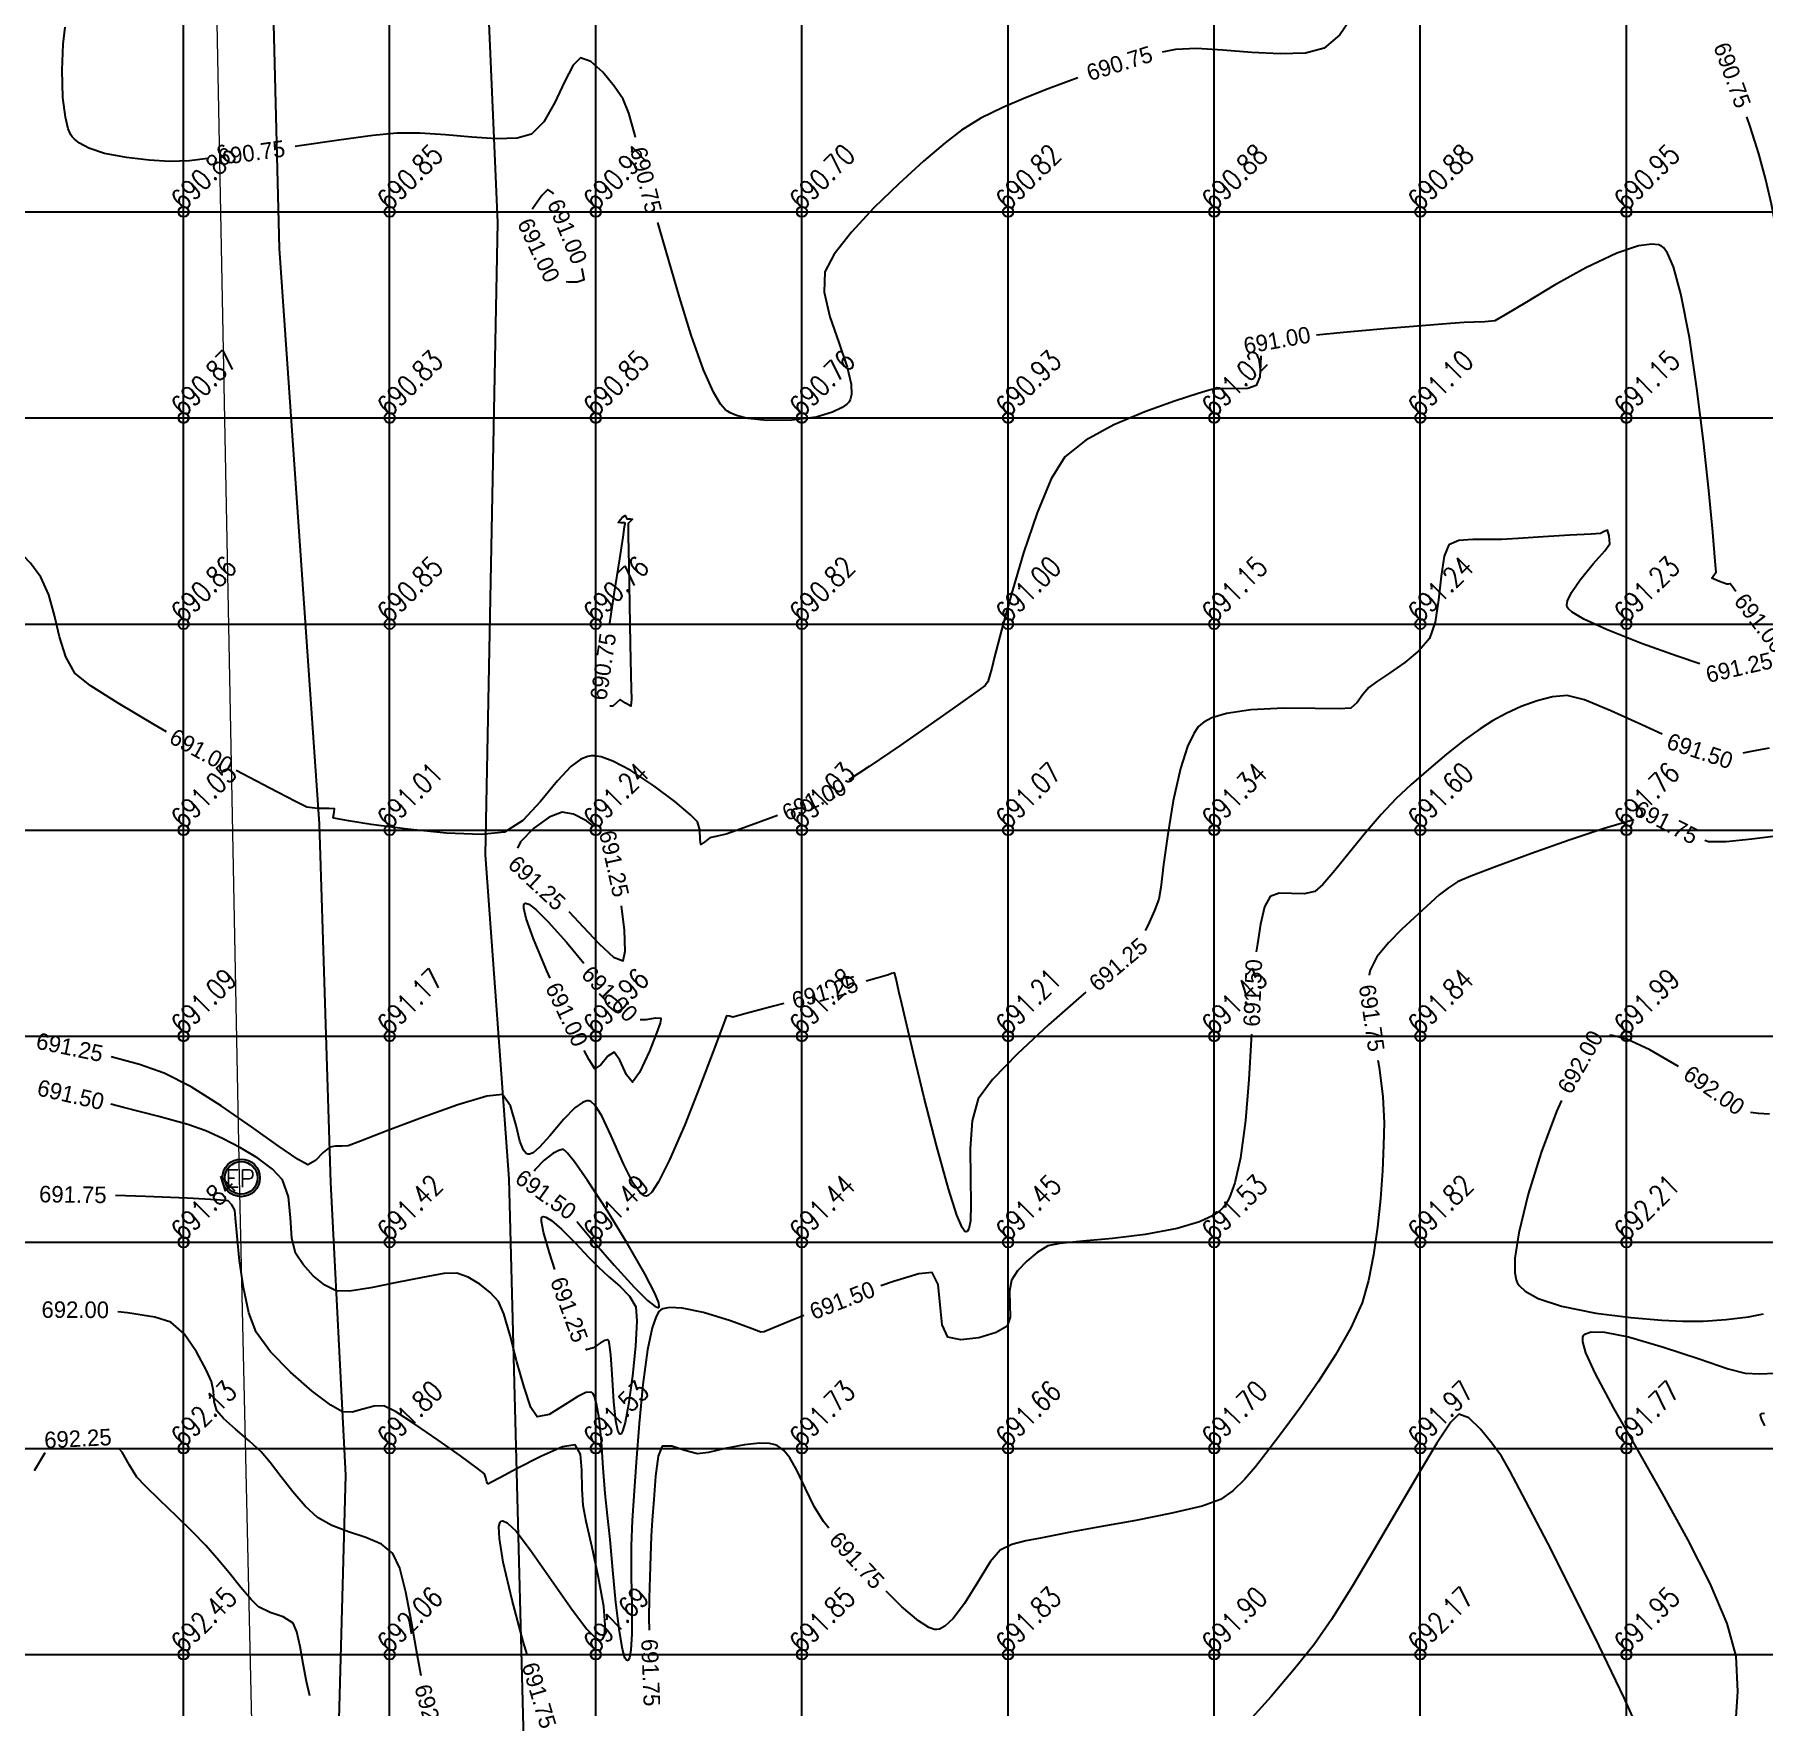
# Model space of a CAD drawing. Header units: millimetres. Extents: x 708400 to 708940, y 1331410 to 1331890.
# Drawn here: x 708561.39 to 708603.32, y 1331608.74 to 1331649.3 of the extents above; entities that cross this region are included whole.
import ezdxf

# ---------------------------------------------------------------- set-up
doc = ezdxf.new("R2010")
doc.units = ezdxf.units.MM
doc.header["$PDMODE"] = 32
doc.header["$PDSIZE"] = 0.25
for name, color, linetype in [('BLOCK LEVELS', 251, 'Continuous'), ('CONT-MJR', 210, 'Continuous'), ('CONT-MNR', 90, 'Continuous'), ('ELECTRIC LINE', 221, 'Continuous'), ('Electric Pole', 7, 'Continuous'), ('grid', 4, 'Continuous'), ('Road', 24, 'Continuous')]:
    doc.layers.add(name, color=color, linetype=linetype)
doc.styles.add('RS', font='romans.shx', dxfattribs={"height": 5})
doc.linetypes.add('POWER', pattern='A,10,-0.2,[131,ltypeshp.shx,S=0.4,R=0,X=-0.2,Y=0],-0.2,[131,ltypeshp.shx,S=0.4,R=180,X=1.2,Y=0],-1.2,-0.2,[131,ltypeshp.shx,S=0.4,R=0,X=-0.2,Y=0],-0.2,[131,ltypeshp.shx,S=0.4,R=180,X=1.2,Y=0],-1.2,-0.2,[131,ltypeshp.shx,S=0.4,R=0,X=-0.2,Y=0],-0.2,[131,ltypeshp.shx,S=0.4,R=180,X=1.2,Y=0],-1.2', length=14.8)

# ---------------------------------------------------------------- blocks, each defined once
blk = doc.blocks.new('e')
at = {"layer": 'Electric Pole'}
h = blk.add_hatch(color=1, dxfattribs=at)
edge = h.paths.add_edge_path(flags=16)
edge.add_arc((0, 0), 1.32, 0, 360)
edge = h.paths.add_edge_path()
edge.add_arc((0, 0), 1.52, 0, 360)
at = {"layer": 'Electric Pole', "color": 1}
for radius in [1.52, 1.32]:
    blk.add_circle((0, 0), radius, dxfattribs=at)
at = {"layer": 'Electric Pole', "style": 'RS'}
blk.add_text('EP', height=1.4, dxfattribs=at).set_placement((-1.27, -0.74))

msp = doc.modelspace()

# ---------------------------------------------------------------- linework, layer by layer
at = {"layer": 'BLOCK LEVELS', "color": 251}
for p in [(708565, 1331645, 690.863), (708570, 1331645, 690.846), (708575, 1331645, 690.906), (708580, 1331645, 690.7), (708585, 1331645, 690.819), (708590, 1331645, 690.876), (708595, 1331645, 690.877), (708600, 1331645, 690.952), (708565, 1331640, 690.866), (708570, 1331640, 690.83), (708575, 1331640, 690.847), (708580, 1331640, 690.757), (708585, 1331640, 690.93), (708590, 1331640, 691.018), (708595, 1331640, 691.103), (708600, 1331640, 691.15), (708565, 1331635, 690.857), (708570, 1331635, 690.846), (708575, 1331635, 690.765), (708580, 1331635, 690.817), (708585, 1331635, 691.001), (708590, 1331635, 691.149), (708595, 1331635, 691.236), (708600, 1331635, 691.229), (708565, 1331630, 691.05), (708570, 1331630, 691.014), (708575, 1331630, 691.241), (708580, 1331630, 691.033), (708585, 1331630, 691.071), (708590, 1331630, 691.338), (708595, 1331630, 691.596), (708600, 1331630, 691.759), (708565, 1331625, 691.087), (708570, 1331625, 691.172), (708575, 1331625, 690.964), (708580, 1331625, 691.279), (708585, 1331625, 691.21), (708590, 1331625, 691.429), (708595, 1331625, 691.841), (708600, 1331625, 691.986), (708565, 1331620, 691.836), (708570, 1331620, 691.416), (708575, 1331620, 691.486), (708580, 1331620, 691.439), (708585, 1331620, 691.452), (708590, 1331620, 691.528), (708595, 1331620, 691.821), (708600, 1331620, 692.206), (708565, 1331615, 692.132), (708570, 1331615, 691.803), (708575, 1331615, 691.534), (708580, 1331615, 691.731), (708585, 1331615, 691.665), (708590, 1331615, 691.705), (708595, 1331615, 691.975), (708600, 1331615, 691.769), (708565, 1331610, 692.448), (708570, 1331610, 692.057), (708575, 1331610, 691.694), (708580, 1331610, 691.852), (708585, 1331610, 691.828), (708590, 1331610, 691.901), (708595, 1331610, 692.169), (708600, 1331610, 691.945)]:
    msp.add_point(p, dxfattribs=at)
at = {"layer": 'CONT-MJR', "flags": 128}
for points, elevation in [([(708573.974, 1331645.428), (708573.941, 1331645.469), (708573.838, 1331645.542), (708573.692, 1331645.393), (708573.466, 1331645.075), (708573.461, 1331645.064)], 691), ([(708602.656, 1331635.791), (708602.576, 1331635.898), (708602.527, 1331635.963), (708602.52, 1331635.972), (708602.51, 1331635.972), (708602.467, 1331635.966), (708602.436, 1331635.963), (708602.254, 1331636.031), (708602.073, 1331636.112), (708602.119, 1331636.183), (708602.174, 1331636.261), (708602.154, 1331636.527), (708602.095, 1331637.224), (708601.999, 1331638.235), (708601.87, 1331639.439), (708601.711, 1331640.716), (708601.527, 1331641.948), (708601.32, 1331643.013), (708601.14, 1331643.666), (708600.999, 1331643.999), (708600.902, 1331644.132), (708600.853, 1331644.169), (708600.784, 1331644.197), (708600.613, 1331644.218), (708600.291, 1331644.172), (708599.764, 1331643.993), (708599.017, 1331643.64), (708598.256, 1331643.219), (708597.573, 1331642.811), (708597.059, 1331642.497), (708596.804, 1331642.358), (708596.564, 1331642.327), (708596.307, 1331642.321), (708596.061, 1331642.313), (708595.731, 1331642.288), (708595.036, 1331642.235), (708594.123, 1331642.16), (708593.138, 1331642.073), (708592.484, 1331642.006)], 691), ([(708574.279, 1331643.312), (708574.334, 1331643.303), (708574.549, 1331643.301), (708574.717, 1331643.36), (708574.669, 1331643.607), (708574.664, 1331643.621)], 691), ([(708591.131, 1331641.507), (708591.122, 1331641.297), (708591.104, 1331640.996), (708591.017, 1331640.789), (708590.812, 1331640.712), (708590.524, 1331640.705), (708590.213, 1331640.715), (708589.936, 1331640.687), (708589.613, 1331640.594), (708589.038, 1331640.41), (708588.319, 1331640.15), (708587.565, 1331639.829), (708586.883, 1331639.46), (708586.381, 1331639.058), (708586.048, 1331638.519), (708585.706, 1331637.698), (708585.377, 1331636.725), (708585.081, 1331635.732), (708584.84, 1331634.848), (708584.675, 1331634.204), (708584.606, 1331633.932), (708584.549, 1331633.733), (708584.512, 1331633.601), (708584.479, 1331633.553), (708584.444, 1331633.506), (708584.263, 1331633.376), (708583.793, 1331633.043), (708583.132, 1331632.578), (708582.379, 1331632.055), (708581.634, 1331631.545), (708581.139, 1331631.219)], 691), ([(708564.588, 1331632.388), (708564.297, 1331632.553), (708563.412, 1331633.076), (708562.732, 1331633.512), (708562.366, 1331633.809), (708562.142, 1331634.203), (708561.991, 1331634.685), (708561.87, 1331635.203), (708561.735, 1331635.705), (708561.542, 1331636.139), (708561.287, 1331636.476), (708560.942, 1331636.841), (708560.543, 1331637.225), (708560.123, 1331637.617), (708559.72, 1331638.007), (708559.674, 1331638.056)], 691), ([(708600.863, 1331632.324), (708600.371, 1331632.554), (708599.623, 1331632.895), (708598.982, 1331633.158), (708598.559, 1331633.268), (708598.207, 1331633.237), (708597.831, 1331633.14), (708597.45, 1331632.996), (708597.084, 1331632.827), (708596.753, 1331632.653), (708596.448, 1331632.46), (708596.065, 1331632.18), (708595.637, 1331631.842), (708595.196, 1331631.474), (708594.775, 1331631.105), (708594.405, 1331630.762), (708594.047, 1331630.382), (708593.661, 1331629.925), (708593.278, 1331629.45), (708592.926, 1331629.016), (708592.638, 1331628.683), (708592.441, 1331628.51), (708592.183, 1331628.455), (708591.872, 1331628.465), (708591.575, 1331628.467), (708591.357, 1331628.392), (708591.224, 1331628.138), (708591.125, 1331627.72), (708591.048, 1331627.243), (708591.017, 1331627.048)], 691.5), ([(708603.459, 1331631.989), (708603.023, 1331631.908), (708602.819, 1331631.867)], 691.5), ([(708579.407, 1331630.358), (708578.854, 1331630.149), (708578.389, 1331629.982), (708578.162, 1331629.904), (708577.943, 1331629.853), (708577.767, 1331629.809), (708577.644, 1331629.714), (708577.544, 1331629.652), (708577.529, 1331629.772), (708577.52, 1331630.006), (708577.471, 1331630.204), (708577.298, 1331630.372), (708576.918, 1331630.69), (708576.409, 1331631.074), (708575.849, 1331631.443), (708575.417, 1331631.671), (708575.128, 1331631.775), (708574.962, 1331631.803), (708574.889, 1331631.802), (708574.806, 1331631.788), (708574.64, 1331631.722), (708574.395, 1331631.542), (708574.068, 1331631.199), (708573.656, 1331630.696), (708573.232, 1331630.237), (708572.789, 1331629.954), (708572.219, 1331629.89), (708571.378, 1331629.925), (708570.433, 1331630.021), (708569.55, 1331630.14), (708568.999, 1331630.227), (708568.733, 1331630.273), (708568.645, 1331630.291), (708568.633, 1331630.296), (708568.629, 1331630.307), (708568.635, 1331630.349), (708568.656, 1331630.433), (708568.664, 1331630.514), (708568.525, 1331630.523), (708568.248, 1331630.526), (708567.991, 1331630.559), (708567.712, 1331630.693), (708567.095, 1331631.014), (708566.279, 1331631.45)], 691), ([(708573.893, 1331626.405), (708573.812, 1331626.585), (708573.49, 1331627.363), (708573.315, 1331627.855), (708573.255, 1331628.104), (708573.256, 1331628.197), (708573.271, 1331628.219), (708573.298, 1331628.226), (708573.377, 1331628.201), (708573.547, 1331628.073), (708573.848, 1331627.775), (708574.286, 1331627.28), (708574.711, 1331626.769)], 691), ([(708576.078, 1331625.403), (708576.226, 1331625.404), (708576.446, 1331625.449), (708576.578, 1331625.437), (708576.581, 1331625.416), (708576.56, 1331625.32), (708576.476, 1331625.071), (708576.3, 1331624.635), (708576.058, 1331624.118), (708575.889, 1331623.882), (708575.745, 1331624.064), (708575.587, 1331624.415), (708575.446, 1331624.615), (708575.295, 1331624.512), (708575.121, 1331624.304), (708574.978, 1331624.205), (708574.837, 1331624.428), (708574.719, 1331624.657)], 691), ([(708590.901, 1331625.051), (708590.896, 1331624.921), (708590.844, 1331623.948), (708590.762, 1331622.959), (708590.638, 1331622.05), (708590.5, 1331621.442), (708590.371, 1331621.087), (708590.271, 1331620.911), (708590.216, 1331620.842), (708590.146, 1331620.774), (708589.974, 1331620.651), (708589.643, 1331620.494), (708589.102, 1331620.331), (708588.329, 1331620.188), (708587.535, 1331620.093), (708586.814, 1331620.029), (708586.259, 1331619.975), (708585.961, 1331619.913), (708585.708, 1331619.753), (708585.454, 1331619.544), (708585.233, 1331619.311), (708585.081, 1331619.081), (708585.031, 1331618.812), (708585.047, 1331618.49), (708585.054, 1331618.184), (708584.98, 1331617.964), (708584.714, 1331617.81), (708584.292, 1331617.685), (708583.853, 1331617.633), (708583.537, 1331617.695), (708583.401, 1331617.994), (708583.353, 1331618.487), (708583.301, 1331618.977), (708583.156, 1331619.264), (708582.837, 1331619.235), (708582.221, 1331619.05), (708581.915, 1331618.94)], 691.5), ([(708601.265, 1331624.261), (708600.571, 1331624.673), (708600.013, 1331624.927), (708599.66, 1331625.017), (708599.589, 1331625.016)], 692), ([(708580.048, 1331618.222), (708579.844, 1331618.14), (708579.298, 1331617.915), (708579.086, 1331617.827), (708579.004, 1331617.818), (708578.789, 1331617.903), (708578.267, 1331618.093), (708577.609, 1331618.295), (708577.099, 1331618.4), (708576.784, 1331618.415), (708576.626, 1331618.383), (708576.567, 1331618.353), (708576.531, 1331618.319), (708576.462, 1331618.203), (708576.368, 1331617.925), (708576.258, 1331617.393), (708576.143, 1331616.548), (708576.051, 1331615.604), (708575.979, 1331614.668), (708575.922, 1331613.847), (708575.879, 1331613.249), (708575.855, 1331612.633), (708575.859, 1331611.904), (708575.871, 1331611.161), (708575.873, 1331610.504), (708575.853, 1331610.109), (708575.82, 1331609.922), (708575.787, 1331609.861), (708575.767, 1331609.853), (708575.745, 1331609.86), (708575.704, 1331609.923), (708575.645, 1331610.126), (708575.572, 1331610.555), (708575.489, 1331611.262), (708575.414, 1331612.048), (708575.346, 1331612.792), (708575.282, 1331613.375), (708575.228, 1331613.908), (708575.182, 1331614.53), (708575.135, 1331615.163), (708575.078, 1331615.73), (708575.021, 1331616.083), (708574.967, 1331616.265), (708574.926, 1331616.336), (708574.903, 1331616.355), (708574.864, 1331616.368), (708574.762, 1331616.355), (708574.565, 1331616.263), (708574.256, 1331616.064), (708573.868, 1331615.824), (708573.576, 1331615.765), (708573.426, 1331615.995), (708573.259, 1331616.482), (708573.087, 1331617.104), (708572.92, 1331617.74), (708572.768, 1331618.268), (708572.643, 1331618.566), (708572.441, 1331618.783), (708572.184, 1331618.987), (708571.903, 1331619.152), (708571.629, 1331619.252), (708571.317, 1331619.24), (708570.798, 1331619.15), (708570.173, 1331619.023), (708569.547, 1331618.899), (708569.024, 1331618.818), (708568.706, 1331618.819), (708568.426, 1331618.96), (708568.147, 1331619.188), (708567.9, 1331619.46), (708567.716, 1331619.734), (708567.627, 1331620.099), (708567.595, 1331620.594), (708567.546, 1331621.105), (708567.403, 1331621.514), (708567.159, 1331621.777), (708566.803, 1331622.042), (708566.381, 1331622.295), (708565.943, 1331622.521), (708565.537, 1331622.707), (708565.102, 1331622.854), (708564.404, 1331623.051), (708563.543, 1331623.274), (708563.237, 1331623.348)], 691.5), ([(708598.428, 1331623.442), (708598.306, 1331623.172), (708597.934, 1331622.178), (708597.615, 1331621.164), (708597.388, 1331620.231), (708597.296, 1331619.613), (708597.291, 1331619.258), (708597.323, 1331619.086), (708597.35, 1331619.022), (708597.4, 1331618.949), (708597.545, 1331618.814), (708597.861, 1331618.639), (708598.422, 1331618.451), (708599.254, 1331618.282), (708600.109, 1331618.174), (708600.858, 1331618.112), (708601.37, 1331618.083), (708601.857, 1331618.085), (708602.416, 1331618.124), (708602.96, 1331618.194), (708603.324, 1331618.268)], 692), ([(708603.469, 1331623.109), (708603.202, 1331623.125), (708603.012, 1331623.153)], 692), ([(708574.544, 1331620.497), (708574.547, 1331620.494), (708574.956, 1331620.014), (708575.446, 1331619.445), (708575.929, 1331618.91), (708576.253, 1331618.587), (708576.43, 1331618.447), (708576.506, 1331618.416), (708576.53, 1331618.422), (708576.54, 1331618.443), (708576.526, 1331618.532), (708576.43, 1331618.769), (708576.19, 1331619.237), (708575.764, 1331619.978), (708575.274, 1331620.774), (708574.801, 1331621.501), (708574.486, 1331621.949), (708574.315, 1331622.166), (708574.242, 1331622.238), (708574.219, 1331622.249), (708574.185, 1331622.25), (708574.103, 1331622.23), (708573.956, 1331622.154), (708573.745, 1331621.995), (708573.521, 1331621.759), (708573.507, 1331621.729)], 691.5), ([(708570.765, 1331609.48), (708570.665, 1331610.007), (708570.529, 1331610.791), (708570.391, 1331611.513), (708570.244, 1331612.094), (708570.079, 1331612.452), (708569.8, 1331612.676), (708569.423, 1331612.841), (708569.004, 1331612.98), (708568.595, 1331613.129), (708568.251, 1331613.32), (708567.951, 1331613.598), (708567.649, 1331613.949), (708567.359, 1331614.321), (708567.098, 1331614.661), (708566.881, 1331614.917), (708566.595, 1331615.184), (708566.264, 1331615.466), (708565.973, 1331615.722), (708565.807, 1331615.911), (708565.747, 1331616.135), (708565.728, 1331616.392), (708565.68, 1331616.627), (708565.551, 1331616.907), (708565.315, 1331617.34), (708565.015, 1331617.776), (708564.693, 1331618.066), (708564.305, 1331618.182), (708563.644, 1331618.29), (708563.407, 1331618.311)], 692), ([(708600.457, 1331607.811), (708599.942, 1331608.947), (708599.338, 1331610.208), (708598.703, 1331611.493), (708598.092, 1331612.698), (708597.562, 1331613.721), (708597.169, 1331614.459), (708596.968, 1331614.808), (708596.736, 1331615.127), (708596.458, 1331615.47), (708596.176, 1331615.738), (708595.932, 1331615.833), (708595.741, 1331615.636), (708595.403, 1331615.125), (708594.957, 1331614.385), (708594.44, 1331613.502), (708593.891, 1331612.561), (708593.347, 1331611.648), (708592.847, 1331610.847), (708592.428, 1331610.244), (708591.949, 1331609.649), (708591.379, 1331608.984), (708590.769, 1331608.304)], 692), ([(708603.354, 1331615.545), (708603.265, 1331615.731), (708603.249, 1331615.807), (708603.256, 1331615.829), (708603.278, 1331615.845), (708603.352, 1331615.856)], 691.5)]:
    msp.add_lwpolyline(points, dxfattribs=dict(at, elevation=elevation))
at = {"layer": 'CONT-MNR', "flags": 128}
for points, elevation in [([(708593.379, 1331649.779), (708593.048, 1331649.297), (708592.665, 1331648.971), (708592.213, 1331648.851), (708591.604, 1331648.829), (708590.912, 1331648.865), (708590.208, 1331648.922), (708589.568, 1331648.96), (708589.064, 1331648.94), (708588.735, 1331648.876)], 690.75), ([(708565.591, 1331646.29), (708565.146, 1331646.24), (708564.66, 1331646.219), (708564.167, 1331646.254), (708563.619, 1331646.314), (708563.082, 1331646.417), (708562.704, 1331646.541), (708562.473, 1331646.665), (708562.352, 1331646.763), (708562.302, 1331646.818), (708562.266, 1331646.871), (708562.204, 1331647.012), (708562.133, 1331647.296), (708562.075, 1331647.77), (708562.055, 1331648.433), (708562.08, 1331649.068), (708562.125, 1331649.477)], 690.75), ([(708575.961, 1331646.802), (708575.944, 1331646.872), (708575.798, 1331647.391), (708575.661, 1331647.732), (708575.446, 1331648.051), (708575.167, 1331648.387), (708574.877, 1331648.648), (708574.629, 1331648.739), (708574.448, 1331648.561), (708574.242, 1331648.153), (708574.008, 1331647.648), (708573.743, 1331647.18), (708573.444, 1331646.88), (708573.09, 1331646.787), (708572.588, 1331646.774), (708571.992, 1331646.81), (708571.356, 1331646.865), (708570.732, 1331646.909), (708570.176, 1331646.91), (708569.59, 1331646.851), (708568.769, 1331646.74), (708567.814, 1331646.599), (708567.704, 1331646.583)], 690.75), ([(708586.695, 1331648.251), (708586.477, 1331648.17), (708585.973, 1331647.982), (708585.427, 1331647.769), (708584.871, 1331647.532), (708584.342, 1331647.268), (708583.872, 1331646.978), (708583.477, 1331646.674), (708582.948, 1331646.225), (708582.349, 1331645.682), (708581.746, 1331645.094), (708581.203, 1331644.509), (708580.786, 1331643.976), (708580.559, 1331643.544), (708580.539, 1331643.049), (708580.678, 1331642.455), (708580.892, 1331641.827), (708581.096, 1331641.23), (708581.195, 1331640.817), (708581.204, 1331640.567), (708581.168, 1331640.436), (708581.136, 1331640.384), (708581.093, 1331640.336), (708580.979, 1331640.249), (708580.745, 1331640.136), (708580.342, 1331640.022), (708579.754, 1331639.942), (708579.145, 1331639.936), (708578.698, 1331639.987), (708578.414, 1331640.059), (708578.258, 1331640.125), (708578.192, 1331640.163), (708578.139, 1331640.205), (708578.028, 1331640.334), (708577.855, 1331640.627), (708577.616, 1331641.168), (708577.315, 1331642.008), (708577.027, 1331642.927), (708576.769, 1331643.817), (708576.557, 1331644.57), (708576.507, 1331644.739)], 690.75), ([(708603.891, 1331637.415), (708603.925, 1331638.37), (708603.963, 1331639.418), (708603.991, 1331640.423), (708603.999, 1331641.3), (708603.977, 1331641.959), (708603.92, 1331642.574), (708603.845, 1331643.215), (708603.753, 1331643.872), (708603.642, 1331644.532), (708603.516, 1331645.182), (708603.372, 1331645.81), (708603.214, 1331646.405), (708603.008, 1331647.044), (708602.917, 1331647.307)], 690.75), ([(708575.34, 1331635.022), (708575.448, 1331635.725), (708575.58, 1331636.578), (708575.662, 1331637.103), (708575.7, 1331637.354), (708575.711, 1331637.436), (708575.712, 1331637.448), (708575.704, 1331637.451), (708575.672, 1331637.454), (708575.603, 1331637.454), (708575.546, 1331637.459), (708575.595, 1331637.53), (708575.651, 1331637.595), (708575.711, 1331637.635), (708575.754, 1331637.55), (708575.76, 1331637.549), (708575.786, 1331637.549), (708575.844, 1331637.55), (708575.892, 1331637.546), (708575.843, 1331637.494), (708575.786, 1331637.435), (708575.789, 1331637.14), (708575.8, 1331636.416), (708575.817, 1331635.472), (708575.835, 1331634.519), (708575.848, 1331633.767), (708575.854, 1331633.427), (708575.866, 1331633.175), (708575.851, 1331633.007), (708575.724, 1331633.08), (708575.594, 1331633.166), (708575.507, 1331633.092), (708575.417, 1331633.01), (708575.34, 1331633.004)], 690.75), ([(708601.78, 1331634.033), (708601.229, 1331634.217), (708600.366, 1331634.53), (708599.516, 1331634.868), (708598.965, 1331635.121), (708598.685, 1331635.284), (708598.583, 1331635.373), (708598.562, 1331635.41), (708598.555, 1331635.455), (708598.573, 1331635.564), (708598.666, 1331635.764), (708598.875, 1331636.071), (708599.194, 1331636.461), (708599.472, 1331636.779), (708599.597, 1331636.941), (708599.584, 1331637.14), (708599.542, 1331637.274), (708599.461, 1331637.243), (708599.371, 1331637.198), (708599.148, 1331637.183), (708598.627, 1331637.153), (708597.979, 1331637.115), (708597.37, 1331637.078), (708596.971, 1331637.051), (708596.636, 1331637.047), (708596.271, 1331637.053), (708595.936, 1331637.025), (708595.691, 1331636.917), (708595.578, 1331636.643), (708595.506, 1331636.16), (708595.443, 1331635.587), (708595.359, 1331635.043), (708595.223, 1331634.646), (708594.974, 1331634.356), (708594.623, 1331634.066), (708594.251, 1331633.804), (708593.934, 1331633.594), (708593.751, 1331633.461), (708593.609, 1331633.286), (708593.469, 1331633.096), (708593.312, 1331632.957), (708593.031, 1331632.94), (708592.447, 1331632.952), (708591.69, 1331632.957), (708590.888, 1331632.918), (708590.302, 1331632.831), (708589.939, 1331632.72), (708589.749, 1331632.621), (708589.672, 1331632.562), (708589.613, 1331632.503), (708589.503, 1331632.347), (708589.353, 1331632.032), (708589.181, 1331631.496), (708589.006, 1331630.713), (708588.873, 1331629.902), (708588.774, 1331629.165), (708588.706, 1331628.605), (708588.661, 1331628.327), (708588.549, 1331628.047), (708588.419, 1331627.761), (708588.335, 1331627.571), (708588.332, 1331627.561)], 691.25), ([(708574.936, 1331630.101), (708574.776, 1331630.224), (708574.462, 1331630.387), (708574.184, 1331630.438), (708573.871, 1331630.315), (708573.493, 1331630.045), (708573.172, 1331629.718), (708573.098, 1331629.563)], 691.25), ([(708600.181, 1331630.249), (708600.144, 1331630.242), (708599.462, 1331630.038), (708598.607, 1331629.753), (708597.7, 1331629.433), (708596.865, 1331629.126), (708596.225, 1331628.88), (708595.901, 1331628.742), (708595.681, 1331628.601), (708595.461, 1331628.429), (708595.251, 1331628.244), (708595.058, 1331628.062), (708594.848, 1331627.871), (708594.55, 1331627.596), (708594.229, 1331627.269), (708593.948, 1331626.922), (708593.772, 1331626.587), (708593.762, 1331626.477)], 691.75), ([(708603.685, 1331629.865), (708603.038, 1331629.779), (708602.418, 1331629.718), (708601.988, 1331629.717), (708601.903, 1331629.745)], 691.75), ([(708574.343, 1331628.026), (708574.356, 1331628.015), (708574.696, 1331627.653), (708575.079, 1331627.239), (708575.427, 1331626.917), (708575.661, 1331626.83), (708575.716, 1331627.063), (708575.694, 1331627.57), (708575.624, 1331628.166)], 691.25), ([(708586.887, 1331626.069), (708586.776, 1331625.974), (708585.984, 1331625.277), (708585.227, 1331624.575), (708584.619, 1331623.95), (708584.274, 1331623.481), (708584.13, 1331622.95), (708584.082, 1331622.274), (708584.087, 1331621.561), (708584.1, 1331620.916), (708584.088, 1331620.52), (708584.052, 1331620.33), (708584.009, 1331620.266), (708583.982, 1331620.255), (708583.954, 1331620.266), (708583.886, 1331620.36), (708583.758, 1331620.66), (708583.552, 1331621.299), (708583.262, 1331622.347), (708582.969, 1331623.502), (708582.708, 1331624.582), (708582.515, 1331625.404), (708582.426, 1331625.785), (708582.354, 1331626.082), (708582.282, 1331626.392), (708582.243, 1331626.538), (708582.174, 1331626.518), (708582.098, 1331626.487), (708581.813, 1331626.409), (708581.556, 1331626.339)], 691.25), ([(708579.562, 1331625.797), (708579.309, 1331625.729), (708578.612, 1331625.54), (708578.326, 1331625.465), (708578.245, 1331625.484), (708578.169, 1331625.498), (708578.078, 1331625.254), (708577.848, 1331624.631), (708577.526, 1331623.779), (708577.157, 1331622.851), (708576.787, 1331621.997), (708576.522, 1331621.47), (708576.356, 1331621.216), (708576.267, 1331621.132), (708576.229, 1331621.12), (708576.18, 1331621.127), (708576.076, 1331621.202), (708575.91, 1331621.437), (708575.675, 1331621.905), (708575.376, 1331622.585), (708575.144, 1331623.068), (708574.981, 1331623.322), (708574.88, 1331623.415), (708574.833, 1331623.432), (708574.784, 1331623.432), (708574.677, 1331623.395), (708574.494, 1331623.261), (708574.226, 1331622.984), (708573.885, 1331622.583), (708573.635, 1331622.307), (708573.477, 1331622.174), (708573.391, 1331622.137), (708573.355, 1331622.138), (708573.315, 1331622.156), (708573.246, 1331622.238), (708573.161, 1331622.451), (708573.065, 1331622.831), (708572.935, 1331623.307), (708572.739, 1331623.586), (708572.357, 1331623.547), (708571.653, 1331623.336), (708570.794, 1331623.03), (708569.952, 1331622.71), (708569.295, 1331622.455), (708568.993, 1331622.343), (708568.844, 1331622.332), (708568.686, 1331622.332), (708568.545, 1331622.308), (708568.39, 1331622.178), (708568.201, 1331621.986), (708568.015, 1331621.882), (708567.778, 1331622.009), (708567.294, 1331622.344), (708566.646, 1331622.804), (708565.914, 1331623.307), (708565.182, 1331623.769), (708564.531, 1331624.107), (708563.936, 1331624.317), (708563.248, 1331624.502)], 691.25), ([(708593.973, 1331624.419), (708594, 1331624.246), (708594.089, 1331623.533), (708594.122, 1331622.899), (708594.108, 1331622.357), (708594.079, 1331621.732), (708594.032, 1331621.058), (708593.962, 1331620.368), (708593.867, 1331619.695), (708593.743, 1331619.073), (708593.588, 1331618.535), (708593.318, 1331617.926), (708592.946, 1331617.268), (708592.523, 1331616.612), (708592.104, 1331616.01), (708591.74, 1331615.515), (708591.485, 1331615.18), (708591.254, 1331614.876), (708591.003, 1331614.555), (708590.735, 1331614.243), (708590.452, 1331613.968), (708590.156, 1331613.757), (708589.71, 1331613.601), (708588.975, 1331613.427), (708588.099, 1331613.253), (708587.23, 1331613.095), (708586.518, 1331612.967), (708586.112, 1331612.888), (708585.783, 1331612.822), (708585.432, 1331612.755), (708585.095, 1331612.666), (708584.808, 1331612.532), (708584.57, 1331612.251), (708584.272, 1331611.769), (708583.94, 1331611.236), (708583.666, 1331610.871), (708583.465, 1331610.684), (708583.335, 1331610.618), (708583.272, 1331610.606), (708583.217, 1331610.609), (708583.082, 1331610.657), (708582.829, 1331610.815), (708582.424, 1331611.154), (708582.04, 1331611.533)], 691.75), ([(708573.333, 1331610), (708573.242, 1331610.315), (708572.971, 1331611.322), (708572.757, 1331612.24), (708572.662, 1331612.813), (708572.652, 1331613.103), (708572.681, 1331613.211), (708572.708, 1331613.237), (708572.748, 1331613.243), (708572.854, 1331613.195), (708573.065, 1331612.991), (708573.42, 1331612.535), (708573.927, 1331611.805), (708574.433, 1331611.074), (708574.786, 1331610.613), (708574.995, 1331610.404), (708575.099, 1331610.351), (708575.138, 1331610.356), (708575.17, 1331610.379), (708575.212, 1331610.472), (708575.231, 1331610.71), (708575.191, 1331611.167), (708575.068, 1331611.871), (708574.911, 1331612.599), (708574.769, 1331613.223), (708574.691, 1331613.612), (708574.669, 1331614.016), (708574.664, 1331614.469), (708574.625, 1331614.862), (708574.503, 1331615.084), (708574.194, 1331615.036), (708573.664, 1331614.805), (708573.075, 1331614.504), (708572.673, 1331614.288), (708572.467, 1331614.178), (708572.394, 1331614.143), (708572.381, 1331614.14), (708572.37, 1331614.15), (708572.353, 1331614.192), (708572.332, 1331614.284), (708572.299, 1331614.385), (708572.126, 1331614.519), (708571.715, 1331614.819), (708571.174, 1331615.203), (708570.612, 1331615.589), (708570.138, 1331615.893), (708569.861, 1331616.035), (708569.621, 1331616.027), (708569.353, 1331615.953), (708569.087, 1331615.883), (708568.856, 1331615.886), (708568.572, 1331616.049), (708568.117, 1331616.391), (708567.594, 1331616.846), (708567.108, 1331617.346), (708566.761, 1331617.822), (708566.585, 1331618.293), (708566.454, 1331618.902), (708566.361, 1331619.552), (708566.299, 1331620.146), (708566.261, 1331620.587), (708566.241, 1331620.778), (708566.173, 1331620.908), (708566.082, 1331621.01), (708565.8, 1331621.033), (708565.088, 1331621.071), (708564.081, 1331621.114), (708563.348, 1331621.136)], 691.75), ([(708574.008, 1331619.34), (708573.874, 1331619.743), (708573.732, 1331620.245), (708573.682, 1331620.502), (708573.683, 1331620.598), (708573.696, 1331620.619), (708573.72, 1331620.627), (708573.787, 1331620.612), (708573.927, 1331620.525), (708574.166, 1331620.318), (708574.504, 1331619.98), (708574.824, 1331619.641), (708575.063, 1331619.393), (708575.312, 1331619.172), (708575.584, 1331618.939), (708575.821, 1331618.694), (708575.971, 1331618.436), (708575.996, 1331618.085), (708575.964, 1331617.478), (708575.893, 1331616.758), (708575.796, 1331616.068), (708575.712, 1331615.632), (708575.65, 1331615.421), (708575.612, 1331615.353), (708575.593, 1331615.344), (708575.573, 1331615.354), (708575.536, 1331615.432), (708575.49, 1331615.668), (708575.441, 1331616.132), (708575.395, 1331616.8), (708575.361, 1331617.273), (708575.334, 1331617.521), (708575.314, 1331617.61), (708575.303, 1331617.626), (708575.281, 1331617.632), (708575.222, 1331617.617), (708575.107, 1331617.552), (708574.938, 1331617.441), (708574.771, 1331617.39), (708574.759, 1331617.414)], 691.25), ([(708602.633, 1331608.107), (708602.705, 1331609.099), (708602.662, 1331609.96), (708602.445, 1331610.755), (708602.033, 1331611.721), (708601.489, 1331612.793), (708600.876, 1331613.904), (708600.256, 1331614.988), (708599.692, 1331615.979), (708599.246, 1331616.812), (708599.017, 1331617.32), (708598.94, 1331617.587), (708598.942, 1331617.702), (708598.96, 1331617.739), (708599.006, 1331617.779), (708599.148, 1331617.824), (708599.469, 1331617.82), (708600.047, 1331617.708), (708600.902, 1331617.459), (708601.76, 1331617.171), (708602.47, 1331616.93), (708602.877, 1331616.825), (708603.224, 1331616.813), (708603.607, 1331616.823)], 691.75), ([(708561.642, 1331614.896), (708561.624, 1331614.876), (708561.381, 1331614.455)], 692.25), ([(708568.065, 1331608.996), (708567.983, 1331609.346), (708567.905, 1331609.776), (708567.829, 1331610.198), (708567.75, 1331610.546), (708567.66, 1331610.758), (708567.419, 1331610.913), (708567.099, 1331611.023), (708566.817, 1331611.158), (708566.637, 1331611.336), (708566.39, 1331611.628), (708566.104, 1331611.979), (708565.811, 1331612.337), (708565.54, 1331612.646), (708565.226, 1331612.967), (708564.829, 1331613.353), (708564.422, 1331613.745), (708564.077, 1331614.081), (708563.868, 1331614.301), (708563.688, 1331614.591), (708563.514, 1331614.905), (708563.435, 1331614.986)], 692.25), ([(708580.656, 1331613.068), (708580.526, 1331613.225), (708580.294, 1331613.593), (708580.084, 1331614.03), (708579.878, 1331614.468), (708579.704, 1331614.771), (708579.562, 1331614.948), (708579.46, 1331615.033), (708579.406, 1331615.065), (708579.347, 1331615.089), (708579.211, 1331615.12), (708578.97, 1331615.129), (708578.604, 1331615.089), (708578.135, 1331614.996), (708577.73, 1331614.904), (708577.469, 1331614.868), (708577.16, 1331614.947), (708576.841, 1331615.058), (708576.611, 1331615.056), (708576.515, 1331614.809), (708576.45, 1331614.328), (708576.404, 1331613.761), (708576.368, 1331613.258), (708576.343, 1331612.867), (708576.323, 1331612.395), (708576.308, 1331611.881), (708576.297, 1331611.367), (708576.29, 1331610.892), (708576.294, 1331610.593)], 691.75)]:
    msp.add_lwpolyline(points, dxfattribs=dict(at, elevation=elevation))
at = {"layer": 'ELECTRIC LINE', "linetype": 'POWER', "lineweight": 5, "ltscale": 0.35, "elevation": 921.769}
msp.add_lwpolyline([(708562.485, 1331756.337), (708564.24, 1331723.583), (708564.861, 1331692.261), (708565.603, 1331660.035), (708566.349, 1331621.575), (708567.156, 1331585.895), (708568.14, 1331552.414), (708568.734, 1331520.14), (708569.787, 1331481.807)], dxfattribs=at)
at = {"layer": 'grid'}
for p, q in [((708565, 1331410), (708565, 1331890)), ((708570, 1331410), (708570, 1331890)), ((708575, 1331410), (708575, 1331890)), ((708580, 1331410), (708580, 1331890)), ((708585, 1331410), (708585, 1331890)), ((708590, 1331410), (708590, 1331890)), ((708595, 1331410), (708595, 1331890)), ((708600, 1331410), (708600, 1331890)), ((708400, 1331645), (708845, 1331645)), ((708400, 1331640), (708845, 1331640)), ((708400, 1331635), (708845, 1331635)), ((708400, 1331630), (708845, 1331630)), ((708400, 1331625), (708845, 1331625)), ((708400, 1331620), (708845, 1331620)), ((708400, 1331615), (708845, 1331615)), ((708400, 1331610), (708845, 1331610))]:
    msp.add_line(p, q, dxfattribs=at)
at = {"layer": 'Road'}
for points, elevation in [([(708565.12, 1331455.917), (708564.973, 1331467.143), (708564.886, 1331482.727), (708566.887, 1331490.875), (708569.189, 1331502.231), (708570.254, 1331515.629), (708569.548, 1331529.019), (708569.684, 1331538.884), (708569.409, 1331552.231), (708568.724, 1331564.245), (708568.387, 1331575.978), (708568.545, 1331585.526), (708568.623, 1331592.185), (708568.589, 1331601.62), (708568.934, 1331614.349), (708568.572, 1331621.447), (708568.298, 1331630.153), (708567.331, 1331644.111), (708566.935, 1331659.823)], 694.938), ([(708571.957, 1331659.817), (708572.618, 1331644.738), (708572.316, 1331629.404), (708572.888, 1331621.543), (708573.416, 1331601.439), (708573.485, 1331591.493), (708573.397, 1331586.118), (708573.171, 1331575.408), (708573.251, 1331564.586), (708572.861, 1331551.853), (708573.911, 1331539.466), (708573.97, 1331528.41), (708574.554, 1331516.156), (708571.859, 1331500.114), (708570.138, 1331491.347), (708568.46, 1331481.987), (708568.515, 1331468.317), (708568.497, 1331454.855)], 689.669)]:
    msp.add_lwpolyline(points, dxfattribs=dict(at, elevation=elevation))

# ---------------------------------------------------------------- block references
at = {"layer": 'Electric Pole', "lineweight": 5, "xscale": 0.3000000000465661, "yscale": 0.3000000000465661, "zscale": 0.5}
msp.add_blockref('e', (708566.398, 1331621.562, 921.769), dxfattribs=at)

# ---------------------------------------------------------------- texts
at = {"layer": 'BLOCK LEVELS', "color": 251, "style": 'RS', "width": 0.8}
for s, p in [('690.86', (708565, 1331645, 690.863)), ('690.85', (708570, 1331645, 690.846)), ('690.91', (708575, 1331645, 690.906)), ('690.70', (708580, 1331645, 690.7)), ('690.82', (708585, 1331645, 690.819)), ('690.88', (708590, 1331645, 690.876)), ('690.88', (708595, 1331645, 690.877)), ('690.95', (708600, 1331645, 690.952)), ('690.87', (708565, 1331640, 690.866)), ('690.83', (708570, 1331640, 690.83)), ('690.85', (708575, 1331640, 690.847)), ('690.93', (708585, 1331640, 690.93)), ('691.15', (708600, 1331640, 691.15)), ('690.76', (708580, 1331640, 690.757)), ('691.02', (708590, 1331640, 691.018)), ('691.10', (708595, 1331640, 691.103)), ('690.86', (708565, 1331635, 690.857)), ('690.85', (708570, 1331635, 690.846)), ('690.76', (708575, 1331635, 690.765)), ('690.82', (708580, 1331635, 690.817)), ('691.00', (708585, 1331635, 691.001)), ('691.15', (708590, 1331635, 691.149)), ('691.24', (708595, 1331635, 691.236)), ('691.23', (708600, 1331635, 691.229)), ('691.05', (708565, 1331630, 691.05)), ('691.01', (708570, 1331630, 691.014)), ('691.24', (708575, 1331630, 691.241)), ('691.03', (708580, 1331630, 691.033)), ('691.07', (708585, 1331630, 691.071)), ('691.34', (708590, 1331630, 691.338)), ('691.60', (708595, 1331630, 691.596)), ('691.76', (708600, 1331630, 691.759)), ('691.09', (708565, 1331625, 691.087)), ('691.17', (708570, 1331625, 691.172)), ('690.96', (708575, 1331625, 690.964)), ('691.28', (708580, 1331625, 691.279)), ('691.21', (708585, 1331625, 691.21)), ('691.43', (708590, 1331625, 691.429)), ('691.84', (708595, 1331625, 691.841)), ('691.99', (708600, 1331625, 691.986)), ('691.84', (708565, 1331620, 691.836)), ('691.42', (708570, 1331620, 691.416)), ('691.49', (708575, 1331620, 691.486)), ('691.44', (708580, 1331620, 691.439)), ('691.45', (708585, 1331620, 691.452)), ('691.53', (708590, 1331620, 691.528)), ('691.82', (708595, 1331620, 691.821)), ('692.21', (708600, 1331620, 692.206)), ('692.13', (708565, 1331615, 692.132)), ('691.80', (708570, 1331615, 691.803)), ('691.53', (708575, 1331615, 691.534)), ('691.73', (708580, 1331615, 691.731)), ('691.66', (708585, 1331615, 691.665)), ('691.70', (708590, 1331615, 691.705)), ('691.97', (708595, 1331615, 691.975)), ('691.77', (708600, 1331615, 691.769)), ('692.45', (708565, 1331610, 692.448)), ('692.06', (708570, 1331610, 692.057)), ('691.69', (708575, 1331610, 691.694)), ('691.85', (708580, 1331610, 691.852)), ('691.83', (708585, 1331610, 691.828)), ('691.90', (708590, 1331610, 691.901)), ('692.17', (708595, 1331610, 692.169)), ('691.95', (708600, 1331610, 691.945))]:
    msp.add_text(s, height=0.5, rotation=45.0066, dxfattribs=at).set_placement(p)
at = {"layer": 'CONT-MJR', "char_height": 0.4, "attachment_point": 5}
for s, insert, rotation in [('{691.00}', (708574.309, 1331644.52, 691), 292.4736), ('{691.00}', (708573.613, 1331644.066, 691), 295.4274), ('{691.00}', (708591.524, 1331641.883, 691), 10.1479), ('{691.00}', (708603.241, 1331635.02, 691), 307.5344), ('{691.00}', (708565.431, 1331631.915, 691), 331.2704), ('{691.50}', (708601.782, 1331631.917, 691.5), 341.603), ('{691.00}', (708580.298, 1331630.736, 691), 25.2198), ('{691.00}', (708575.335, 1331626.027, 691), 314.7709), ('{691.50}', (708590.938, 1331626.05, 691.5), 87.8915), ('{691.00}', (708574.294, 1331625.526, 691), 295.4781), ('{692.00}', (708598.883, 1331624.372, 692), 60.6778), ('{692.00}', (708602.125, 1331623.687, 692), 325.0621), ('{691.50}', (708562.264, 1331623.579, 691.5), 347.097), ('{691.50}', (708573.788, 1331621.158, 691.5), 324.3556), ('{691.50}', (708580.978, 1331618.591, 691.5), 21.143), ('{692.00}', (708562.374, 1331618.362, 692), 359.7846), ('{692.00}', (708571, 1331608.473, 692), 285.1965)]:
    msp.add_mtext(s, dxfattribs=dict(at, insert=insert, rotation=rotation))
at = {"layer": 'CONT-MNR', "char_height": 0.4, "attachment_point": 5}
for s, insert, rotation in [('{690.75}', (708587.703, 1331648.6, 690.75), 17.4183), ('{690.75}', (708602.565, 1331648.314, 690.75), 289.7736), ('{690.75}', (708566.648, 1331646.429, 690.75), 7.8784), ('{690.75}', (708576.217, 1331645.766, 690.75), 283.9376), ('{690.75}', (708575.181, 1331633.967, 690.75), 81.5008), ('{691.25}', (708602.734, 1331633.943, 691.25), 12.9), ('{691.75}', (708600.967, 1331630.184, 691.75), 332.9024), ('{691.25}', (708575.443, 1331629.185, 691.25), 282.2939), ('{691.25}', (708573.571, 1331628.715, 691.25), 317.1441), ('{691.25}', (708587.674, 1331626.74, 691.25), 40.2582), ('{691.25}', (708580.559, 1331626.068, 691.25), 15.2098), ('{691.75}', (708593.82, 1331625.441, 691.75), 278.2957), ('{691.25}', (708562.24, 1331624.73, 691.25), 348.3138), ('{691.75}', (708562.315, 1331621.157, 691.75), 359.2021), ('{691.25}', (708574.353, 1331618.366, 691.25), 290.1215), ('{692.25}', (708562.439, 1331615.237, 692.25), 2.8714), ('{691.75}', (708581.331, 1331612.284, 691.75), 312.689), ('{691.75}', (708576.329, 1331609.56, 691.75), 272.1737), ('{691.75}', (708573.623, 1331609.008, 691.75), 286.698)]:
    msp.add_mtext(s, dxfattribs=dict(at, insert=insert, rotation=rotation))

doc.saveas('drawing.dxf')
